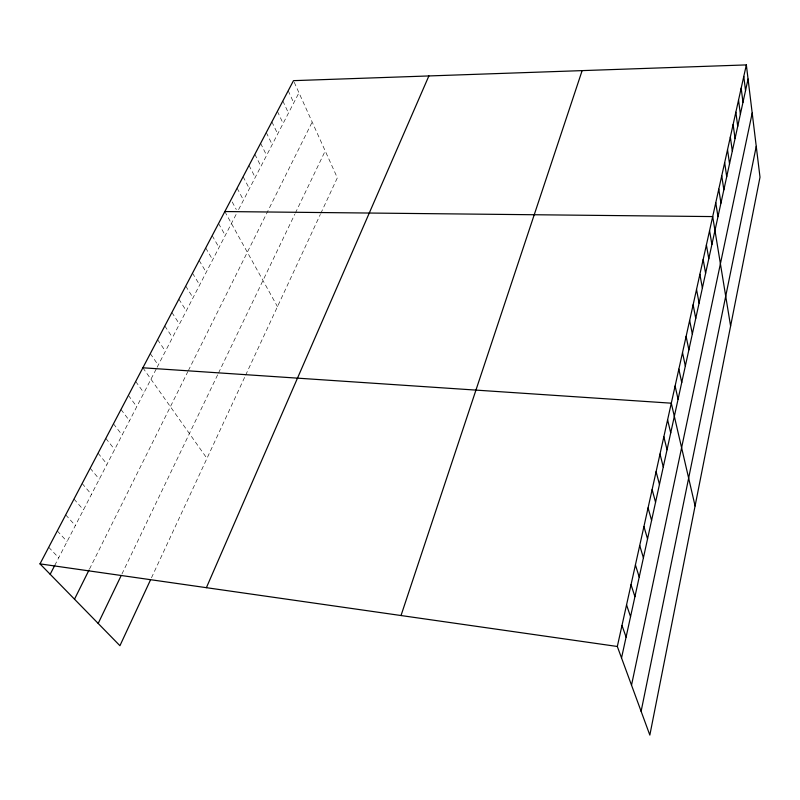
<?xml version="1.0" encoding="UTF-8"?>
<svg xmlns="http://www.w3.org/2000/svg" width="800" height="800" viewBox="0 0 800 800"><rect width="100%" height="100%" fill="white"/><g stroke="black" fill="none" stroke-linecap="round" stroke-linejoin="round"><path stroke-width="0.6" stroke-dasharray="4 3" d="M151.47 577.82L245.17 376.17M245.65 375.13L320.34 214.4M320.82 213.36L337.34 177.81L293.5 80.65M121.92 574.04L217.98 374.12M218.5 373.03L294.82 214.2M295.34 213.12L325.22 150.94M89.5 569.09L187.83 371.69M188.35 370.64L312.18 122.05M54.72 565.47L156.56 368.37M157.13 367.28L237.51 211.72M238.59 209.61L298.97 92.76M48.71 547.26L58.7 557.77M57.28 530.92L67.09 541.54M65.71 514.86L75.34 525.57M74 499.06L83.45 509.86M82.15 483.52L91.44 494.41M90.17 468.24L99.3 479.2M98.06 453.19L107.03 464.24M105.83 438.39L114.64 449.51M113.47 423.82L122.13 435.01M120.99 409.49L129.5 420.74M128.4 395.37L136.76 406.69M135.69 381.47L143.91 392.85M142.87 367.79L206.97 458.39M150.3 353.62L158.25 365.11M157.61 339.68L165.42 351.23M164.81 325.96L172.49 337.55M171.89 312.45L179.44 324.1M178.87 299.16L186.29 310.84M185.74 286.07L193.03 297.79M192.5 273.17L199.67 284.94M199.16 260.48L206.21 272.28M205.72 247.97L212.66 259.81M212.19 235.65L219.01 247.52M218.56 223.51L225.26 235.41M224.83 211.55L277.47 306.67M232.19 201.94L236.32 209.55M237.1 188.15L243.49 200.13M243.11 176.71L249.4 188.7M249.03 165.42L255.22 177.44M254.86 154.3L260.96 166.34M260.62 143.33L266.61 155.39M266.29 132.52L272.19 144.59M271.88 121.86L277.7 133.94M277.4 111.34L283.12 123.43M282.84 100.97L288.48 113.07M288.21 90.74L293.76 102.85"/><path stroke-width="1.2" d="M641.12 711.33L756.25 146.38M631.52 685.16L752.2 113.05M621.53 657.94L748.06 79.04M746.34 64.91L760 177.19L649.84 735.09L617.32 646.48L746.34 64.91L293.5 80.65L40 563.87L119.93 645.7L150.49 579.94M401.02 615.53L582.14 70.61M206.39 587.68L428.88 75.94M98.19 623.43L120.87 576.22M74.5 599.19L88.97 570.15M50.17 574.28L54.72 565.47M224.83 211.55L712.69 216.58L730.6 326.08M142.87 367.79L671.29 403.19L695.09 505.95M40 563.87L617.32 646.48M621.99 625.46L626.09 637.1M626.55 604.87L630.55 616.68M631.03 584.69L634.92 596.66M635.42 564.92L639.21 577.04M639.72 545.53L643.42 557.79M643.93 526.52L647.55 538.92M648.07 507.88L651.59 520.41M652.13 489.6L655.56 502.24M656.1 471.66L659.46 484.42M660.01 454.06L663.28 466.93M663.84 436.79L667.04 449.75M667.6 419.83L670.72 432.89M675.11 386.01L678.07 399.25M678.84 369.16L681.74 382.48M682.51 352.62L685.34 366.01M686.12 336.38L688.87 349.85M689.65 320.45L692.34 333.98M693.12 304.8L695.75 318.4M696.53 289.44L699.09 303.09M699.88 274.34L702.38 288.05M703.17 259.52L705.61 273.28M706.4 244.95L708.78 258.76M709.57 230.64L711.9 244.49M715.76 202.75L717.98 216.67M718.78 189.16L720.94 203.12M721.74 175.8L723.86 189.78M724.66 162.65L726.72 176.67M727.52 149.73L729.54 163.77M730.34 137.02L732.32 151.07M733.12 124.51L735.05 138.59M735.85 112.21L737.73 126.3M738.53 100.1L740.38 114.2M741.18 88.18L742.98 102.3M743.78 76.45L745.54 90.58"/></g></svg>
